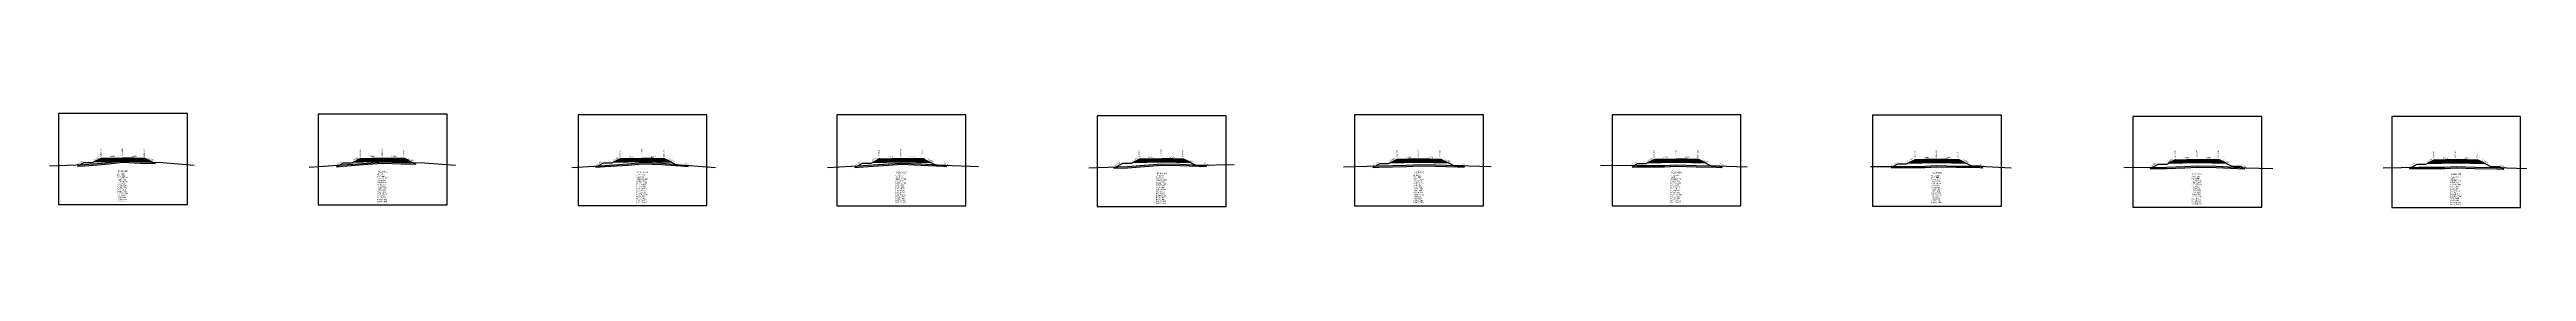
# Model space of a CAD drawing. Extents: x -7 to 78429, y 1189 to 1262.
# Drawn here: x 58821 to 59392, y 1207 to 1228 of the extents above; entities that cross this region are included whole.
import ezdxf
from ezdxf.enums import TextEntityAlignment as Align

# ---------------------------------------------------------------- set-up
doc = ezdxf.new("R2010")
doc.units = 0

msp = doc.modelspace()

# ---------------------------------------------------------------- linework, layer by layer
at = {"layer": 'A4_BORDER', "color": 7}
for points in [[(58823.523, 1207.398), (58853.223, 1207.398), (58853.223, 1228.398), (58823.523, 1228.398), (58823.523, 1207.398)], [(58883.371, 1207.271), (58913.071, 1207.271), (58913.071, 1228.271), (58883.371, 1228.271), (58883.371, 1207.271)], [(58943.244, 1207.13), (58972.944, 1207.13), (58972.944, 1228.13), (58943.244, 1228.13), (58943.244, 1207.13)], [(59002.911, 1207.107), (59032.611, 1207.107), (59032.611, 1228.107), (59002.911, 1228.107), (59002.911, 1207.107)], [(59062.899, 1206.901), (59092.599, 1206.901), (59092.599, 1227.901), (59062.899, 1227.901), (59062.899, 1206.901)], [(59122.175, 1207.101), (59151.875, 1207.101), (59151.875, 1228.101), (59122.175, 1228.101), (59122.175, 1207.101)], [(59181.509, 1207.103), (59211.209, 1207.103), (59211.209, 1228.103), (59181.509, 1228.103), (59181.509, 1207.103)], [(59241.524, 1207.023), (59271.224, 1207.023), (59271.224, 1228.023), (59241.524, 1228.023), (59241.524, 1207.023)], [(59301.502, 1206.74), (59331.202, 1206.74), (59331.202, 1227.74), (59301.502, 1227.74), (59301.502, 1206.74)], [(59361.155, 1206.7), (59390.855, 1206.7), (59390.855, 1227.7), (59361.155, 1227.7), (59361.155, 1206.7)]]:
    msp.add_lwpolyline(points, dxfattribs=at)
at = {"layer": 'CLEAR_GROUND', "color": 8}
for points in [[(58827.925, 1216.248), (58829.602, 1216.301), (58834.359, 1216.711), (58838.375, 1217.138), (58842.434, 1216.971), (58845.801, 1216.861)], [(58887.625, 1216.121), (58889.015, 1216.216), (58894.779, 1216.665), (58898.212, 1216.925), (58902.515, 1216.764), (58905.857, 1216.715)], [(58947.325, 1215.98), (58949.527, 1216.126), (58954.701, 1216.5), (58958.101, 1216.788), (58962.552, 1216.653), (58966.884, 1216.286), (58968.605, 1216.151)], [(59007.025, 1215.957), (59008.99, 1216.059), (59014.801, 1216.479), (59017.772, 1216.665), (59022.335, 1216.5), (59027.448, 1216.203), (59028.179, 1216.17)], [(59066.725, 1215.751), (59069.838, 1215.875), (59074.767, 1216.267), (59077.724, 1216.488), (59081.896, 1216.39), (59086.192, 1216.204), (59088.025, 1216.223)], [(59126.425, 1215.951), (59127.806, 1215.979), (59134.151, 1216.176), (59137.027, 1216.353), (59140.848, 1216.254), (59145.92, 1216.109), (59147.486, 1216.058)], [(59186.125, 1216.118), (59187.249, 1216.11), (59193.567, 1216.059), (59196.359, 1216.239), (59200.877, 1216.067), (59205.504, 1216.001), (59206.914, 1215.953)], [(59245.825, 1215.896), (59248.177, 1215.896), (59253.598, 1215.929), (59256.387, 1216.113), (59260.811, 1215.97), (59266.241, 1215.909), (59266.986, 1215.873)], [(59305.525, 1215.695), (59309.254, 1215.735), (59313.475, 1215.853), (59316.368, 1216.019), (59320.737, 1215.906), (59327.326, 1215.59)], [(59365.225, 1215.68), (59367.478, 1215.73), (59373.419, 1215.725), (59375.991, 1215.87), (59380.387, 1215.71), (59385.387, 1215.607), (59386.976, 1215.55)]]:
    msp.add_lwpolyline(points, dxfattribs=at)
at = {"layer": 'DESIGN_ROAD_TRIMMED', "color": 1}
for points in [[(58827.925, 1216.248), (58829.373, 1217.075), (58831.373, 1217.075), (58833.373, 1218.075), (58833.373, 1218.075), (58833.268, 1218.022), (58833.268, 1218.022), (58832.952, 1217.864), (58832.952, 1217.864), (58832.636, 1217.707), (58832.636, 1217.707), (58832.32, 1217.549), (58832.32, 1217.549), (58832.005, 1217.391), (58832.005, 1217.391), (58831.689, 1217.233), (58838.373, 1217.4), (58838.373, 1217.55), (58838.373, 1217.55), (58838.373, 1217.7), (58838.373, 1217.7), (58838.373, 1217.85), (58838.373, 1217.85), (58838.373, 1218), (58838.373, 1218), (58838.373, 1218.15), (58838.373, 1218.15), (58838.373, 1218.2), (58838.373, 1218.2), (58838.373, 1218.2), (58838.373, 1218.2), (58838.373, 1218.2), (58838.373, 1218.15), (58838.373, 1218.15), (58838.373, 1218), (58838.373, 1218), (58838.373, 1217.85), (58838.373, 1217.85), (58838.373, 1217.7), (58838.373, 1217.7), (58838.373, 1217.55), (58838.373, 1217.55), (58838.373, 1217.4), (58845.057, 1217.233), (58844.741, 1217.391), (58844.741, 1217.391), (58844.426, 1217.549), (58844.426, 1217.549), (58844.11, 1217.707), (58844.11, 1217.707), (58843.794, 1217.864), (58843.794, 1217.864), (58843.478, 1218.022), (58843.478, 1218.022), (58843.373, 1218.075), (58843.373, 1218.075), (58845.801, 1216.861)], [(58887.625, 1216.121), (58889.221, 1217.033), (58891.221, 1217.033), (58893.221, 1218.033), (58893.221, 1218.033), (58893.116, 1217.98), (58893.116, 1217.98), (58892.8, 1217.822), (58892.8, 1217.822), (58892.484, 1217.665), (58892.484, 1217.665), (58892.169, 1217.507), (58892.169, 1217.507), (58891.853, 1217.349), (58891.853, 1217.349), (58891.537, 1217.191), (58898.221, 1217.358), (58898.221, 1217.508), (58898.221, 1217.508), (58898.221, 1217.658), (58898.221, 1217.658), (58898.221, 1217.808), (58898.221, 1217.808), (58898.221, 1217.958), (58898.221, 1217.958), (58898.221, 1218.108), (58898.221, 1218.108), (58898.221, 1218.158), (58898.221, 1218.158), (58898.221, 1218.158), (58898.221, 1218.158), (58898.221, 1218.158), (58898.221, 1218.108), (58898.221, 1218.108), (58898.221, 1217.958), (58898.221, 1217.958), (58898.221, 1217.808), (58898.221, 1217.808), (58898.221, 1217.658), (58898.221, 1217.658), (58898.221, 1217.508), (58898.221, 1217.508), (58898.221, 1217.358), (58904.905, 1217.191), (58904.59, 1217.349), (58904.59, 1217.349), (58904.274, 1217.507), (58904.274, 1217.507), (58903.958, 1217.665), (58903.958, 1217.665), (58903.642, 1217.822), (58903.642, 1217.822), (58903.326, 1217.98), (58903.326, 1217.98), (58903.221, 1218.033), (58903.221, 1218.033), (58905.857, 1216.715)], [(58947.325, 1215.98), (58949.094, 1216.991), (58951.094, 1216.991), (58953.094, 1217.991), (58953.094, 1217.991), (58952.989, 1217.938), (58952.989, 1217.938), (58952.673, 1217.78), (58952.673, 1217.78), (58952.358, 1217.623), (58952.358, 1217.623), (58952.042, 1217.465), (58952.042, 1217.465), (58951.726, 1217.307), (58951.726, 1217.307), (58951.41, 1217.149), (58958.094, 1217.316), (58958.094, 1217.466), (58958.094, 1217.466), (58958.094, 1217.616), (58958.094, 1217.616), (58958.094, 1217.766), (58958.094, 1217.766), (58958.094, 1217.916), (58958.094, 1217.916), (58958.094, 1218.066), (58958.094, 1218.066), (58958.094, 1218.116), (58958.094, 1218.116), (58958.094, 1218.116), (58958.094, 1218.116), (58958.094, 1218.116), (58958.094, 1218.066), (58958.094, 1218.066), (58958.094, 1217.916), (58958.094, 1217.916), (58958.094, 1217.766), (58958.094, 1217.766), (58958.094, 1217.616), (58958.094, 1217.616), (58958.094, 1217.466), (58958.094, 1217.466), (58958.094, 1217.316), (58964.779, 1217.149), (58964.463, 1217.307), (58964.463, 1217.307), (58964.147, 1217.465), (58964.147, 1217.465), (58963.831, 1217.623), (58963.831, 1217.623), (58963.516, 1217.78), (58963.516, 1217.78), (58963.2, 1217.938), (58963.2, 1217.938), (58963.094, 1217.991), (58963.094, 1217.991), (58966.094, 1216.491), (58968.094, 1216.491), (58968.605, 1216.151)], [(59007.025, 1215.957), (59008.761, 1216.949), (59010.761, 1216.949), (59012.761, 1217.949), (59012.761, 1217.949), (59012.656, 1217.896), (59012.656, 1217.896), (59012.34, 1217.738), (59012.34, 1217.738), (59012.024, 1217.581), (59012.024, 1217.581), (59011.709, 1217.423), (59011.709, 1217.423), (59011.393, 1217.265), (59011.393, 1217.265), (59011.077, 1217.107), (59017.761, 1217.274), (59017.761, 1217.424), (59017.761, 1217.424), (59017.761, 1217.574), (59017.761, 1217.574), (59017.761, 1217.724), (59017.761, 1217.724), (59017.761, 1217.874), (59017.761, 1217.874), (59017.761, 1218.024), (59017.761, 1218.024), (59017.761, 1218.074), (59017.761, 1218.074), (59017.761, 1218.074), (59017.761, 1218.074), (59017.761, 1218.074), (59017.761, 1218.024), (59017.761, 1218.024), (59017.761, 1217.874), (59017.761, 1217.874), (59017.761, 1217.724), (59017.761, 1217.724), (59017.761, 1217.574), (59017.761, 1217.574), (59017.761, 1217.424), (59017.761, 1217.424), (59017.761, 1217.274), (59024.445, 1217.107), (59024.13, 1217.265), (59024.13, 1217.265), (59023.814, 1217.423), (59023.814, 1217.423), (59023.498, 1217.581), (59023.498, 1217.581), (59023.182, 1217.738), (59023.182, 1217.738), (59022.867, 1217.896), (59022.867, 1217.896), (59022.761, 1217.949), (59022.761, 1217.949), (59025.761, 1216.449), (59027.761, 1216.449), (59028.179, 1216.17)], [(59066.725, 1215.751), (59068.749, 1216.907), (59070.749, 1216.907), (59072.749, 1217.907), (59072.749, 1217.907), (59072.644, 1217.854), (59072.644, 1217.854), (59072.328, 1217.696), (59072.328, 1217.696), (59072.012, 1217.539), (59072.012, 1217.539), (59071.696, 1217.381), (59071.696, 1217.381), (59071.38, 1217.223), (59071.38, 1217.223), (59071.065, 1217.065), (59077.749, 1217.232), (59077.749, 1217.382), (59077.749, 1217.382), (59077.749, 1217.532), (59077.749, 1217.532), (59077.749, 1217.682), (59077.749, 1217.682), (59077.749, 1217.832), (59077.749, 1217.832), (59077.749, 1217.982), (59077.749, 1217.982), (59077.749, 1218.032), (59077.749, 1218.032), (59077.749, 1218.032), (59077.749, 1218.032), (59077.749, 1218.032), (59077.749, 1217.982), (59077.749, 1217.982), (59077.749, 1217.832), (59077.749, 1217.832), (59077.749, 1217.682), (59077.749, 1217.682), (59077.749, 1217.532), (59077.749, 1217.532), (59077.749, 1217.382), (59077.749, 1217.382), (59077.749, 1217.232), (59084.433, 1217.065), (59084.117, 1217.223), (59084.117, 1217.223), (59083.801, 1217.381), (59083.801, 1217.381), (59083.486, 1217.539), (59083.486, 1217.539), (59083.17, 1217.696), (59083.17, 1217.696), (59082.854, 1217.854), (59082.854, 1217.854), (59082.749, 1217.907), (59082.749, 1217.907), (59085.749, 1216.407), (59087.749, 1216.407), (59088.025, 1216.223)], [(59126.425, 1215.951), (59128.025, 1216.865), (59130.025, 1216.865), (59132.025, 1217.865), (59132.025, 1217.865), (59131.92, 1217.812), (59131.92, 1217.812), (59131.604, 1217.654), (59131.604, 1217.654), (59131.289, 1217.497), (59131.289, 1217.497), (59130.973, 1217.339), (59130.973, 1217.339), (59130.657, 1217.181), (59130.657, 1217.181), (59130.341, 1217.023), (59137.025, 1217.19), (59137.025, 1217.34), (59137.025, 1217.34), (59137.025, 1217.49), (59137.025, 1217.49), (59137.025, 1217.64), (59137.025, 1217.64), (59137.025, 1217.79), (59137.025, 1217.79), (59137.025, 1217.94), (59137.025, 1217.94), (59137.025, 1217.99), (59137.025, 1217.99), (59137.025, 1217.99), (59137.025, 1217.99), (59137.025, 1217.99), (59137.025, 1217.94), (59137.025, 1217.94), (59137.025, 1217.79), (59137.025, 1217.79), (59137.025, 1217.64), (59137.025, 1217.64), (59137.025, 1217.49), (59137.025, 1217.49), (59137.025, 1217.34), (59137.025, 1217.34), (59137.025, 1217.19), (59143.71, 1217.023), (59143.394, 1217.181), (59143.394, 1217.181), (59143.078, 1217.339), (59143.078, 1217.339), (59142.762, 1217.497), (59142.762, 1217.497), (59142.446, 1217.654), (59142.446, 1217.654), (59142.131, 1217.812), (59142.131, 1217.812), (59142.025, 1217.865), (59142.025, 1217.865), (59145.025, 1216.365), (59147.025, 1216.365), (59147.486, 1216.058)], [(59186.125, 1216.118), (59187.359, 1216.823), (59189.359, 1216.823), (59191.359, 1217.823), (59191.359, 1217.823), (59191.254, 1217.77), (59191.254, 1217.77), (59190.938, 1217.612), (59190.938, 1217.612), (59190.623, 1217.455), (59190.623, 1217.455), (59190.307, 1217.297), (59190.307, 1217.297), (59189.991, 1217.139), (59189.991, 1217.139), (59189.675, 1216.981), (59196.359, 1217.148), (59196.359, 1217.298), (59196.359, 1217.298), (59196.359, 1217.448), (59196.359, 1217.448), (59196.359, 1217.598), (59196.359, 1217.598), (59196.359, 1217.748), (59196.359, 1217.748), (59196.359, 1217.898), (59196.359, 1217.898), (59196.359, 1217.948), (59196.359, 1217.948), (59196.359, 1217.948), (59196.359, 1217.948), (59196.359, 1217.948), (59196.359, 1217.898), (59196.359, 1217.898), (59196.359, 1217.748), (59196.359, 1217.748), (59196.359, 1217.598), (59196.359, 1217.598), (59196.359, 1217.448), (59196.359, 1217.448), (59196.359, 1217.298), (59196.359, 1217.298), (59196.359, 1217.148), (59203.044, 1216.981), (59202.728, 1217.139), (59202.728, 1217.139), (59202.412, 1217.297), (59202.412, 1217.297), (59202.096, 1217.455), (59202.096, 1217.455), (59201.78, 1217.612), (59201.78, 1217.612), (59201.465, 1217.77), (59201.465, 1217.77), (59201.359, 1217.823), (59201.359, 1217.823), (59204.359, 1216.323), (59206.359, 1216.323), (59206.914, 1215.953)], [(59245.825, 1215.896), (59247.374, 1216.781), (59249.374, 1216.781), (59251.374, 1217.781), (59251.374, 1217.781), (59251.269, 1217.728), (59251.269, 1217.728), (59250.953, 1217.57), (59250.953, 1217.57), (59250.637, 1217.413), (59250.637, 1217.413), (59250.322, 1217.255), (59250.322, 1217.255), (59250.006, 1217.097), (59250.006, 1217.097), (59249.69, 1216.939), (59256.374, 1217.106), (59256.374, 1217.256), (59256.374, 1217.256), (59256.374, 1217.406), (59256.374, 1217.406), (59256.374, 1217.556), (59256.374, 1217.556), (59256.374, 1217.706), (59256.374, 1217.706), (59256.374, 1217.856), (59256.374, 1217.856), (59256.374, 1217.906), (59256.374, 1217.906), (59256.374, 1217.906), (59256.374, 1217.906), (59256.374, 1217.906), (59256.374, 1217.856), (59256.374, 1217.856), (59256.374, 1217.706), (59256.374, 1217.706), (59256.374, 1217.556), (59256.374, 1217.556), (59256.374, 1217.406), (59256.374, 1217.406), (59256.374, 1217.256), (59256.374, 1217.256), (59256.374, 1217.106), (59263.058, 1216.939), (59262.743, 1217.097), (59262.743, 1217.097), (59262.427, 1217.255), (59262.427, 1217.255), (59262.111, 1217.413), (59262.111, 1217.413), (59261.795, 1217.57), (59261.795, 1217.57), (59261.479, 1217.728), (59261.479, 1217.728), (59261.374, 1217.781), (59261.374, 1217.781), (59264.374, 1216.281), (59266.374, 1216.281), (59266.986, 1215.873)], [(59305.525, 1215.695), (59307.352, 1216.739), (59309.352, 1216.739), (59311.352, 1217.739), (59311.352, 1217.739), (59311.247, 1217.686), (59311.247, 1217.686), (59310.931, 1217.528), (59310.931, 1217.528), (59310.615, 1217.371), (59310.615, 1217.371), (59310.299, 1217.213), (59310.299, 1217.213), (59309.984, 1217.055), (59309.984, 1217.055), (59309.668, 1216.897), (59316.352, 1217.064), (59316.352, 1217.214), (59316.352, 1217.214), (59316.352, 1217.364), (59316.352, 1217.364), (59316.352, 1217.514), (59316.352, 1217.514), (59316.352, 1217.664), (59316.352, 1217.664), (59316.352, 1217.814), (59316.352, 1217.814), (59316.352, 1217.864), (59316.352, 1217.864), (59316.352, 1217.864), (59316.352, 1217.864), (59316.352, 1217.864), (59316.352, 1217.814), (59316.352, 1217.814), (59316.352, 1217.664), (59316.352, 1217.664), (59316.352, 1217.514), (59316.352, 1217.514), (59316.352, 1217.364), (59316.352, 1217.364), (59316.352, 1217.214), (59316.352, 1217.214), (59316.352, 1217.064), (59323.036, 1216.897), (59322.72, 1217.055), (59322.72, 1217.055), (59322.405, 1217.213), (59322.405, 1217.213), (59322.089, 1217.371), (59322.089, 1217.371), (59321.773, 1217.528), (59321.773, 1217.528), (59321.457, 1217.686), (59321.457, 1217.686), (59321.352, 1217.739), (59321.352, 1217.739), (59324.352, 1216.239), (59326.352, 1216.239), (59327.326, 1215.59)], [(59365.225, 1215.68), (59367.005, 1216.697), (59369.005, 1216.697), (59371.005, 1217.697), (59371.005, 1217.697), (59370.899, 1217.644), (59370.899, 1217.644), (59370.583, 1217.486), (59370.583, 1217.486), (59370.268, 1217.329), (59370.268, 1217.329), (59369.952, 1217.171), (59369.952, 1217.171), (59369.636, 1217.013), (59369.636, 1217.013), (59369.32, 1216.855), (59376.005, 1217.022), (59376.005, 1217.172), (59376.005, 1217.172), (59376.005, 1217.322), (59376.005, 1217.322), (59376.005, 1217.472), (59376.005, 1217.472), (59376.005, 1217.622), (59376.005, 1217.622), (59376.005, 1217.772), (59376.005, 1217.772), (59376.005, 1217.822), (59376.005, 1217.822), (59376.005, 1217.822), (59376.005, 1217.822), (59376.005, 1217.822), (59376.005, 1217.772), (59376.005, 1217.772), (59376.005, 1217.622), (59376.005, 1217.622), (59376.005, 1217.472), (59376.005, 1217.472), (59376.005, 1217.322), (59376.005, 1217.322), (59376.005, 1217.172), (59376.005, 1217.172), (59376.005, 1217.022), (59382.689, 1216.855), (59382.373, 1217.013), (59382.373, 1217.013), (59382.057, 1217.171), (59382.057, 1217.171), (59381.741, 1217.329), (59381.741, 1217.329), (59381.426, 1217.486), (59381.426, 1217.486), (59381.11, 1217.644), (59381.11, 1217.644), (59381.005, 1217.697), (59381.005, 1217.697), (59384.005, 1216.197), (59386.005, 1216.197), (59386.976, 1215.55)]]:
    msp.add_lwpolyline(points, dxfattribs=at)
at = {"layer": 'FINISHED_ROAD', "color": 2}
for points in [[(58829.373, 1217.075), (58831.373, 1217.075), (58833.373, 1218.075), (58833.373, 1218.075), (58838.373, 1218.2), (58843.373, 1218.075), (58843.373, 1218.075)], [(58889.221, 1217.033), (58891.221, 1217.033), (58893.221, 1218.033), (58893.221, 1218.033), (58898.221, 1218.158), (58903.221, 1218.033), (58903.221, 1218.033)], [(58949.094, 1216.991), (58951.094, 1216.991), (58953.094, 1217.991), (58953.094, 1217.991), (58958.094, 1218.116), (58963.094, 1217.991), (58963.094, 1217.991), (58966.094, 1216.491), (58968.094, 1216.491)], [(59008.761, 1216.949), (59010.761, 1216.949), (59012.761, 1217.949), (59012.761, 1217.949), (59017.761, 1218.074), (59022.761, 1217.949), (59022.761, 1217.949), (59025.761, 1216.449), (59027.761, 1216.449)], [(59068.749, 1216.907), (59070.749, 1216.907), (59072.749, 1217.907), (59072.749, 1217.907), (59077.749, 1218.032), (59082.749, 1217.907), (59082.749, 1217.907), (59085.749, 1216.407), (59087.749, 1216.407)], [(59128.025, 1216.865), (59130.025, 1216.865), (59132.025, 1217.865), (59132.025, 1217.865), (59137.025, 1217.99), (59142.025, 1217.865), (59142.025, 1217.865), (59145.025, 1216.365), (59147.025, 1216.365)], [(59187.359, 1216.823), (59189.359, 1216.823), (59191.359, 1217.823), (59191.359, 1217.823), (59196.359, 1217.948), (59201.359, 1217.823), (59201.359, 1217.823), (59204.359, 1216.323), (59206.359, 1216.323)], [(59247.374, 1216.781), (59249.374, 1216.781), (59251.374, 1217.781), (59251.374, 1217.781), (59256.374, 1217.906), (59261.374, 1217.781), (59261.374, 1217.781), (59264.374, 1216.281), (59266.374, 1216.281)], [(59307.352, 1216.739), (59309.352, 1216.739), (59311.352, 1217.739), (59311.352, 1217.739), (59316.352, 1217.864), (59321.352, 1217.739), (59321.352, 1217.739), (59324.352, 1216.239), (59326.352, 1216.239)], [(59367.005, 1216.697), (59369.005, 1216.697), (59371.005, 1217.697), (59371.005, 1217.697), (59376.005, 1217.822), (59381.005, 1217.697), (59381.005, 1217.697), (59384.005, 1216.197), (59386.005, 1216.197)]]:
    msp.add_lwpolyline(points, dxfattribs=at)
at = {"layer": 'LAYER_0', "color": 4}
for points in [[(58833.373, 1218.075), (58833.268, 1218.022), (58838.373, 1218.15), (58838.373, 1218.2)], [(58893.221, 1218.033), (58893.116, 1217.98), (58898.221, 1218.108), (58898.221, 1218.158)], [(58953.094, 1217.991), (58952.989, 1217.938), (58958.094, 1218.066), (58958.094, 1218.116)], [(59012.761, 1217.949), (59012.656, 1217.896), (59017.761, 1218.024), (59017.761, 1218.074)], [(59072.749, 1217.907), (59072.644, 1217.854), (59077.749, 1217.982), (59077.749, 1218.032)], [(59132.025, 1217.865), (59131.92, 1217.812), (59137.025, 1217.94), (59137.025, 1217.99)], [(59191.359, 1217.823), (59191.254, 1217.77), (59196.359, 1217.898), (59196.359, 1217.948)], [(59251.374, 1217.781), (59251.269, 1217.728), (59256.374, 1217.856), (59256.374, 1217.906)], [(59311.352, 1217.739), (59311.247, 1217.686), (59316.352, 1217.814), (59316.352, 1217.864)], [(59371.005, 1217.697), (59370.899, 1217.644), (59376.005, 1217.772), (59376.005, 1217.822)]]:
    msp.add_lwpolyline(points, dxfattribs=at)
at = {"layer": 'LAYER_1', "color": 4}
for points in [[(58833.268, 1218.022), (58832.952, 1217.864), (58838.373, 1218), (58838.373, 1218.15)], [(58893.116, 1217.98), (58892.8, 1217.822), (58898.221, 1217.958), (58898.221, 1218.108)], [(58952.989, 1217.938), (58952.673, 1217.78), (58958.094, 1217.916), (58958.094, 1218.066)], [(59012.656, 1217.896), (59012.34, 1217.738), (59017.761, 1217.874), (59017.761, 1218.024)], [(59072.644, 1217.854), (59072.328, 1217.696), (59077.749, 1217.832), (59077.749, 1217.982)], [(59131.92, 1217.812), (59131.604, 1217.654), (59137.025, 1217.79), (59137.025, 1217.94)], [(59191.254, 1217.77), (59190.938, 1217.612), (59196.359, 1217.748), (59196.359, 1217.898)], [(59251.269, 1217.728), (59250.953, 1217.57), (59256.374, 1217.706), (59256.374, 1217.856)], [(59311.247, 1217.686), (59310.931, 1217.528), (59316.352, 1217.664), (59316.352, 1217.814)], [(59370.899, 1217.644), (59370.583, 1217.486), (59376.005, 1217.622), (59376.005, 1217.772)]]:
    msp.add_lwpolyline(points, dxfattribs=at)
at = {"layer": 'LAYER_10', "color": 6}
for points in [[(58844.426, 1217.549), (58844.741, 1217.391), (58838.373, 1217.55), (58838.373, 1217.7)], [(58904.274, 1217.507), (58904.59, 1217.349), (58898.221, 1217.508), (58898.221, 1217.658)], [(58964.147, 1217.465), (58964.463, 1217.307), (58958.094, 1217.466), (58958.094, 1217.616)], [(59023.814, 1217.423), (59024.13, 1217.265), (59017.761, 1217.424), (59017.761, 1217.574)], [(59083.801, 1217.381), (59084.117, 1217.223), (59077.749, 1217.382), (59077.749, 1217.532)], [(59143.078, 1217.339), (59143.394, 1217.181), (59137.025, 1217.34), (59137.025, 1217.49)], [(59202.412, 1217.297), (59202.728, 1217.139), (59196.359, 1217.298), (59196.359, 1217.448)], [(59262.427, 1217.255), (59262.743, 1217.097), (59256.374, 1217.256), (59256.374, 1217.406)], [(59322.405, 1217.213), (59322.72, 1217.055), (59316.352, 1217.214), (59316.352, 1217.364)], [(59382.057, 1217.171), (59382.373, 1217.013), (59376.005, 1217.172), (59376.005, 1217.322)]]:
    msp.add_lwpolyline(points, dxfattribs=at)
at = {"layer": 'LAYER_11', "color": 6}
for points in [[(58844.741, 1217.391), (58845.057, 1217.233), (58838.373, 1217.4), (58838.373, 1217.55)], [(58904.59, 1217.349), (58904.905, 1217.191), (58898.221, 1217.358), (58898.221, 1217.508)], [(58964.463, 1217.307), (58964.779, 1217.149), (58958.094, 1217.316), (58958.094, 1217.466)], [(59024.13, 1217.265), (59024.445, 1217.107), (59017.761, 1217.274), (59017.761, 1217.424)], [(59084.117, 1217.223), (59084.433, 1217.065), (59077.749, 1217.232), (59077.749, 1217.382)], [(59143.394, 1217.181), (59143.71, 1217.023), (59137.025, 1217.19), (59137.025, 1217.34)], [(59202.728, 1217.139), (59203.044, 1216.981), (59196.359, 1217.148), (59196.359, 1217.298)], [(59262.743, 1217.097), (59263.058, 1216.939), (59256.374, 1217.106), (59256.374, 1217.256)], [(59322.72, 1217.055), (59323.036, 1216.897), (59316.352, 1217.064), (59316.352, 1217.214)], [(59382.373, 1217.013), (59382.689, 1216.855), (59376.005, 1217.022), (59376.005, 1217.172)]]:
    msp.add_lwpolyline(points, dxfattribs=at)
at = {"layer": 'LAYER_2', "color": 4}
for points in [[(58832.952, 1217.864), (58832.636, 1217.707), (58838.373, 1217.85), (58838.373, 1218)], [(58892.8, 1217.822), (58892.484, 1217.665), (58898.221, 1217.808), (58898.221, 1217.958)], [(58952.673, 1217.78), (58952.358, 1217.623), (58958.094, 1217.766), (58958.094, 1217.916)], [(59012.34, 1217.738), (59012.024, 1217.581), (59017.761, 1217.724), (59017.761, 1217.874)], [(59072.328, 1217.696), (59072.012, 1217.539), (59077.749, 1217.682), (59077.749, 1217.832)], [(59131.604, 1217.654), (59131.289, 1217.497), (59137.025, 1217.64), (59137.025, 1217.79)], [(59190.938, 1217.612), (59190.623, 1217.455), (59196.359, 1217.598), (59196.359, 1217.748)], [(59250.953, 1217.57), (59250.637, 1217.413), (59256.374, 1217.556), (59256.374, 1217.706)], [(59310.931, 1217.528), (59310.615, 1217.371), (59316.352, 1217.514), (59316.352, 1217.664)], [(59370.583, 1217.486), (59370.268, 1217.329), (59376.005, 1217.472), (59376.005, 1217.622)]]:
    msp.add_lwpolyline(points, dxfattribs=at)
at = {"layer": 'LAYER_3', "color": 4}
for points in [[(58832.636, 1217.707), (58832.32, 1217.549), (58838.373, 1217.7), (58838.373, 1217.85)], [(58892.484, 1217.665), (58892.169, 1217.507), (58898.221, 1217.658), (58898.221, 1217.808)], [(58952.358, 1217.623), (58952.042, 1217.465), (58958.094, 1217.616), (58958.094, 1217.766)], [(59012.024, 1217.581), (59011.709, 1217.423), (59017.761, 1217.574), (59017.761, 1217.724)], [(59072.012, 1217.539), (59071.696, 1217.381), (59077.749, 1217.532), (59077.749, 1217.682)], [(59131.289, 1217.497), (59130.973, 1217.339), (59137.025, 1217.49), (59137.025, 1217.64)], [(59190.623, 1217.455), (59190.307, 1217.297), (59196.359, 1217.448), (59196.359, 1217.598)], [(59250.637, 1217.413), (59250.322, 1217.255), (59256.374, 1217.406), (59256.374, 1217.556)], [(59310.615, 1217.371), (59310.299, 1217.213), (59316.352, 1217.364), (59316.352, 1217.514)], [(59370.268, 1217.329), (59369.952, 1217.171), (59376.005, 1217.322), (59376.005, 1217.472)]]:
    msp.add_lwpolyline(points, dxfattribs=at)
at = {"layer": 'LAYER_4', "color": 4}
for points in [[(58832.32, 1217.549), (58832.005, 1217.391), (58838.373, 1217.55), (58838.373, 1217.7)], [(58892.169, 1217.507), (58891.853, 1217.349), (58898.221, 1217.508), (58898.221, 1217.658)], [(58952.042, 1217.465), (58951.726, 1217.307), (58958.094, 1217.466), (58958.094, 1217.616)], [(59011.709, 1217.423), (59011.393, 1217.265), (59017.761, 1217.424), (59017.761, 1217.574)], [(59071.696, 1217.381), (59071.38, 1217.223), (59077.749, 1217.382), (59077.749, 1217.532)], [(59130.973, 1217.339), (59130.657, 1217.181), (59137.025, 1217.34), (59137.025, 1217.49)], [(59190.307, 1217.297), (59189.991, 1217.139), (59196.359, 1217.298), (59196.359, 1217.448)], [(59250.322, 1217.255), (59250.006, 1217.097), (59256.374, 1217.256), (59256.374, 1217.406)], [(59310.299, 1217.213), (59309.984, 1217.055), (59316.352, 1217.214), (59316.352, 1217.364)], [(59369.952, 1217.171), (59369.636, 1217.013), (59376.005, 1217.172), (59376.005, 1217.322)]]:
    msp.add_lwpolyline(points, dxfattribs=at)
at = {"layer": 'LAYER_5', "color": 4}
for points in [[(58832.005, 1217.391), (58831.689, 1217.233), (58838.373, 1217.4), (58838.373, 1217.55)], [(58891.853, 1217.349), (58891.537, 1217.191), (58898.221, 1217.358), (58898.221, 1217.508)], [(58951.726, 1217.307), (58951.41, 1217.149), (58958.094, 1217.316), (58958.094, 1217.466)], [(59011.393, 1217.265), (59011.077, 1217.107), (59017.761, 1217.274), (59017.761, 1217.424)], [(59071.38, 1217.223), (59071.065, 1217.065), (59077.749, 1217.232), (59077.749, 1217.382)], [(59130.657, 1217.181), (59130.341, 1217.023), (59137.025, 1217.19), (59137.025, 1217.34)], [(59189.991, 1217.139), (59189.675, 1216.981), (59196.359, 1217.148), (59196.359, 1217.298)], [(59250.006, 1217.097), (59249.69, 1216.939), (59256.374, 1217.106), (59256.374, 1217.256)], [(59309.984, 1217.055), (59309.668, 1216.897), (59316.352, 1217.064), (59316.352, 1217.214)], [(59369.636, 1217.013), (59369.32, 1216.855), (59376.005, 1217.022), (59376.005, 1217.172)]]:
    msp.add_lwpolyline(points, dxfattribs=at)
at = {"layer": 'LAYER_6', "color": 6}
for points in [[(58843.373, 1218.075), (58843.478, 1218.022), (58838.373, 1218.15), (58838.373, 1218.2)], [(58903.221, 1218.033), (58903.326, 1217.98), (58898.221, 1218.108), (58898.221, 1218.158)], [(58963.094, 1217.991), (58963.2, 1217.938), (58958.094, 1218.066), (58958.094, 1218.116)], [(59022.761, 1217.949), (59022.867, 1217.896), (59017.761, 1218.024), (59017.761, 1218.074)], [(59082.749, 1217.907), (59082.854, 1217.854), (59077.749, 1217.982), (59077.749, 1218.032)], [(59142.025, 1217.865), (59142.131, 1217.812), (59137.025, 1217.94), (59137.025, 1217.99)], [(59201.359, 1217.823), (59201.465, 1217.77), (59196.359, 1217.898), (59196.359, 1217.948)], [(59261.374, 1217.781), (59261.479, 1217.728), (59256.374, 1217.856), (59256.374, 1217.906)], [(59321.352, 1217.739), (59321.457, 1217.686), (59316.352, 1217.814), (59316.352, 1217.864)], [(59381.005, 1217.697), (59381.11, 1217.644), (59376.005, 1217.772), (59376.005, 1217.822)]]:
    msp.add_lwpolyline(points, dxfattribs=at)
at = {"layer": 'LAYER_7', "color": 6}
for points in [[(58843.478, 1218.022), (58843.794, 1217.864), (58838.373, 1218), (58838.373, 1218.15)], [(58903.326, 1217.98), (58903.642, 1217.822), (58898.221, 1217.958), (58898.221, 1218.108)], [(58963.2, 1217.938), (58963.516, 1217.78), (58958.094, 1217.916), (58958.094, 1218.066)], [(59022.867, 1217.896), (59023.182, 1217.738), (59017.761, 1217.874), (59017.761, 1218.024)], [(59082.854, 1217.854), (59083.17, 1217.696), (59077.749, 1217.832), (59077.749, 1217.982)], [(59142.131, 1217.812), (59142.446, 1217.654), (59137.025, 1217.79), (59137.025, 1217.94)], [(59201.465, 1217.77), (59201.78, 1217.612), (59196.359, 1217.748), (59196.359, 1217.898)], [(59261.479, 1217.728), (59261.795, 1217.57), (59256.374, 1217.706), (59256.374, 1217.856)], [(59321.457, 1217.686), (59321.773, 1217.528), (59316.352, 1217.664), (59316.352, 1217.814)], [(59381.11, 1217.644), (59381.426, 1217.486), (59376.005, 1217.622), (59376.005, 1217.772)]]:
    msp.add_lwpolyline(points, dxfattribs=at)
at = {"layer": 'LAYER_8', "color": 6}
for points in [[(58843.794, 1217.864), (58844.11, 1217.707), (58838.373, 1217.85), (58838.373, 1218)], [(58903.642, 1217.822), (58903.958, 1217.665), (58898.221, 1217.808), (58898.221, 1217.958)], [(58963.516, 1217.78), (58963.831, 1217.623), (58958.094, 1217.766), (58958.094, 1217.916)], [(59023.182, 1217.738), (59023.498, 1217.581), (59017.761, 1217.724), (59017.761, 1217.874)], [(59083.17, 1217.696), (59083.486, 1217.539), (59077.749, 1217.682), (59077.749, 1217.832)], [(59142.446, 1217.654), (59142.762, 1217.497), (59137.025, 1217.64), (59137.025, 1217.79)], [(59201.78, 1217.612), (59202.096, 1217.455), (59196.359, 1217.598), (59196.359, 1217.748)], [(59261.795, 1217.57), (59262.111, 1217.413), (59256.374, 1217.556), (59256.374, 1217.706)], [(59321.773, 1217.528), (59322.089, 1217.371), (59316.352, 1217.514), (59316.352, 1217.664)], [(59381.426, 1217.486), (59381.741, 1217.329), (59376.005, 1217.472), (59376.005, 1217.622)]]:
    msp.add_lwpolyline(points, dxfattribs=at)
at = {"layer": 'LAYER_9', "color": 6}
for points in [[(58844.11, 1217.707), (58844.426, 1217.549), (58838.373, 1217.7), (58838.373, 1217.85)], [(58903.958, 1217.665), (58904.274, 1217.507), (58898.221, 1217.658), (58898.221, 1217.808)], [(58963.831, 1217.623), (58964.147, 1217.465), (58958.094, 1217.616), (58958.094, 1217.766)], [(59023.498, 1217.581), (59023.814, 1217.423), (59017.761, 1217.574), (59017.761, 1217.724)], [(59083.486, 1217.539), (59083.801, 1217.381), (59077.749, 1217.532), (59077.749, 1217.682)], [(59142.762, 1217.497), (59143.078, 1217.339), (59137.025, 1217.49), (59137.025, 1217.64)], [(59202.096, 1217.455), (59202.412, 1217.297), (59196.359, 1217.448), (59196.359, 1217.598)], [(59262.111, 1217.413), (59262.427, 1217.255), (59256.374, 1217.406), (59256.374, 1217.556)], [(59322.089, 1217.371), (59322.405, 1217.213), (59316.352, 1217.364), (59316.352, 1217.514)], [(59381.741, 1217.329), (59382.057, 1217.171), (59376.005, 1217.322), (59376.005, 1217.472)]]:
    msp.add_lwpolyline(points, dxfattribs=at)
at = {"layer": 'NATURAL_GROUND', "color": 3}
for points in [[(58821.468, 1216.343), (58829.584, 1216.601), (58834.33, 1217.01), (58838.365, 1217.439), (58842.445, 1217.271), (58847.587, 1217.103), (58854.807, 1216.489)], [(58881.313, 1215.989), (58888.993, 1216.516), (58894.756, 1216.965), (58898.206, 1217.226), (58902.523, 1217.064), (58907.874, 1216.986), (58915.035, 1216.451)], [(58941.799, 1215.914), (58949.506, 1216.426), (58954.677, 1216.799), (58958.092, 1217.089), (58962.569, 1216.953), (58966.908, 1216.585), (58974.94, 1215.955)], [(59000.722, 1215.93), (59008.971, 1216.359), (59014.781, 1216.779), (59017.768, 1216.966), (59022.349, 1216.8), (59027.463, 1216.503), (59035.547, 1216.142)], [(59060.986, 1215.822), (59069.82, 1216.175), (59074.744, 1216.567), (59077.717, 1216.789), (59081.906, 1216.69), (59086.197, 1216.504), (59094.423, 1216.59)], [(59119.629, 1216.113), (59127.798, 1216.279), (59134.137, 1216.476), (59137.021, 1216.654), (59140.856, 1216.554), (59145.929, 1216.409), (59153.69, 1216.156)], [(59178.887, 1216.471), (59187.251, 1216.41), (59193.558, 1216.359), (59196.355, 1216.54), (59200.885, 1216.367), (59205.511, 1216.301), (59212.628, 1216.061)], [(59241.042, 1216.197), (59248.176, 1216.196), (59253.587, 1216.229), (59256.382, 1216.414), (59260.817, 1216.27), (59266.25, 1216.209), (59273.464, 1215.867)], [(59299.42, 1215.931), (59309.248, 1216.035), (59313.462, 1216.153), (59316.363, 1216.32), (59320.748, 1216.206), (59327.525, 1215.881), (59333.783, 1215.726)], [(59359.209, 1215.849), (59367.475, 1216.03), (59373.411, 1216.025), (59375.988, 1216.171), (59380.396, 1216.01), (59385.396, 1215.907), (59392.214, 1215.662)]]:
    msp.add_lwpolyline(points, dxfattribs=at)
at = {"layer": 'STRUCTURE_LEFT', "color": 4}
for points in [[(58833.373, 1218.075), (58833.268, 1218.022), (58833.268, 1218.022), (58832.952, 1217.864), (58832.952, 1217.864), (58832.636, 1217.707), (58832.636, 1217.707), (58832.32, 1217.549), (58832.32, 1217.549), (58832.005, 1217.391), (58832.005, 1217.391), (58831.689, 1217.233), (58838.373, 1217.4), (58838.373, 1217.55), (58838.373, 1217.55), (58838.373, 1217.7), (58838.373, 1217.7), (58838.373, 1217.85), (58838.373, 1217.85), (58838.373, 1218), (58838.373, 1218), (58838.373, 1218.15), (58838.373, 1218.15), (58838.373, 1218.2), (58838.373, 1218.2)], [(58893.221, 1218.033), (58893.116, 1217.98), (58893.116, 1217.98), (58892.8, 1217.822), (58892.8, 1217.822), (58892.484, 1217.665), (58892.484, 1217.665), (58892.169, 1217.507), (58892.169, 1217.507), (58891.853, 1217.349), (58891.853, 1217.349), (58891.537, 1217.191), (58898.221, 1217.358), (58898.221, 1217.508), (58898.221, 1217.508), (58898.221, 1217.658), (58898.221, 1217.658), (58898.221, 1217.808), (58898.221, 1217.808), (58898.221, 1217.958), (58898.221, 1217.958), (58898.221, 1218.108), (58898.221, 1218.108), (58898.221, 1218.158), (58898.221, 1218.158)], [(58953.094, 1217.991), (58952.989, 1217.938), (58952.989, 1217.938), (58952.673, 1217.78), (58952.673, 1217.78), (58952.358, 1217.623), (58952.358, 1217.623), (58952.042, 1217.465), (58952.042, 1217.465), (58951.726, 1217.307), (58951.726, 1217.307), (58951.41, 1217.149), (58958.094, 1217.316), (58958.094, 1217.466), (58958.094, 1217.466), (58958.094, 1217.616), (58958.094, 1217.616), (58958.094, 1217.766), (58958.094, 1217.766), (58958.094, 1217.916), (58958.094, 1217.916), (58958.094, 1218.066), (58958.094, 1218.066), (58958.094, 1218.116), (58958.094, 1218.116)], [(59012.761, 1217.949), (59012.656, 1217.896), (59012.656, 1217.896), (59012.34, 1217.738), (59012.34, 1217.738), (59012.024, 1217.581), (59012.024, 1217.581), (59011.709, 1217.423), (59011.709, 1217.423), (59011.393, 1217.265), (59011.393, 1217.265), (59011.077, 1217.107), (59017.761, 1217.274), (59017.761, 1217.424), (59017.761, 1217.424), (59017.761, 1217.574), (59017.761, 1217.574), (59017.761, 1217.724), (59017.761, 1217.724), (59017.761, 1217.874), (59017.761, 1217.874), (59017.761, 1218.024), (59017.761, 1218.024), (59017.761, 1218.074), (59017.761, 1218.074)], [(59072.749, 1217.907), (59072.644, 1217.854), (59072.644, 1217.854), (59072.328, 1217.696), (59072.328, 1217.696), (59072.012, 1217.539), (59072.012, 1217.539), (59071.696, 1217.381), (59071.696, 1217.381), (59071.38, 1217.223), (59071.38, 1217.223), (59071.065, 1217.065), (59077.749, 1217.232), (59077.749, 1217.382), (59077.749, 1217.382), (59077.749, 1217.532), (59077.749, 1217.532), (59077.749, 1217.682), (59077.749, 1217.682), (59077.749, 1217.832), (59077.749, 1217.832), (59077.749, 1217.982), (59077.749, 1217.982), (59077.749, 1218.032), (59077.749, 1218.032)], [(59132.025, 1217.865), (59131.92, 1217.812), (59131.92, 1217.812), (59131.604, 1217.654), (59131.604, 1217.654), (59131.289, 1217.497), (59131.289, 1217.497), (59130.973, 1217.339), (59130.973, 1217.339), (59130.657, 1217.181), (59130.657, 1217.181), (59130.341, 1217.023), (59137.025, 1217.19), (59137.025, 1217.34), (59137.025, 1217.34), (59137.025, 1217.49), (59137.025, 1217.49), (59137.025, 1217.64), (59137.025, 1217.64), (59137.025, 1217.79), (59137.025, 1217.79), (59137.025, 1217.94), (59137.025, 1217.94), (59137.025, 1217.99), (59137.025, 1217.99)], [(59191.359, 1217.823), (59191.254, 1217.77), (59191.254, 1217.77), (59190.938, 1217.612), (59190.938, 1217.612), (59190.623, 1217.455), (59190.623, 1217.455), (59190.307, 1217.297), (59190.307, 1217.297), (59189.991, 1217.139), (59189.991, 1217.139), (59189.675, 1216.981), (59196.359, 1217.148), (59196.359, 1217.298), (59196.359, 1217.298), (59196.359, 1217.448), (59196.359, 1217.448), (59196.359, 1217.598), (59196.359, 1217.598), (59196.359, 1217.748), (59196.359, 1217.748), (59196.359, 1217.898), (59196.359, 1217.898), (59196.359, 1217.948), (59196.359, 1217.948)], [(59251.374, 1217.781), (59251.269, 1217.728), (59251.269, 1217.728), (59250.953, 1217.57), (59250.953, 1217.57), (59250.637, 1217.413), (59250.637, 1217.413), (59250.322, 1217.255), (59250.322, 1217.255), (59250.006, 1217.097), (59250.006, 1217.097), (59249.69, 1216.939), (59256.374, 1217.106), (59256.374, 1217.256), (59256.374, 1217.256), (59256.374, 1217.406), (59256.374, 1217.406), (59256.374, 1217.556), (59256.374, 1217.556), (59256.374, 1217.706), (59256.374, 1217.706), (59256.374, 1217.856), (59256.374, 1217.856), (59256.374, 1217.906), (59256.374, 1217.906)], [(59311.352, 1217.739), (59311.247, 1217.686), (59311.247, 1217.686), (59310.931, 1217.528), (59310.931, 1217.528), (59310.615, 1217.371), (59310.615, 1217.371), (59310.299, 1217.213), (59310.299, 1217.213), (59309.984, 1217.055), (59309.984, 1217.055), (59309.668, 1216.897), (59316.352, 1217.064), (59316.352, 1217.214), (59316.352, 1217.214), (59316.352, 1217.364), (59316.352, 1217.364), (59316.352, 1217.514), (59316.352, 1217.514), (59316.352, 1217.664), (59316.352, 1217.664), (59316.352, 1217.814), (59316.352, 1217.814), (59316.352, 1217.864), (59316.352, 1217.864)], [(59371.005, 1217.697), (59370.899, 1217.644), (59370.899, 1217.644), (59370.583, 1217.486), (59370.583, 1217.486), (59370.268, 1217.329), (59370.268, 1217.329), (59369.952, 1217.171), (59369.952, 1217.171), (59369.636, 1217.013), (59369.636, 1217.013), (59369.32, 1216.855), (59376.005, 1217.022), (59376.005, 1217.172), (59376.005, 1217.172), (59376.005, 1217.322), (59376.005, 1217.322), (59376.005, 1217.472), (59376.005, 1217.472), (59376.005, 1217.622), (59376.005, 1217.622), (59376.005, 1217.772), (59376.005, 1217.772), (59376.005, 1217.822), (59376.005, 1217.822)]]:
    msp.add_lwpolyline(points, dxfattribs=at)
at = {"layer": 'STRUCTURE_RIGHT', "color": 6}
for points in [[(58838.373, 1218.2), (58838.373, 1218.2), (58838.373, 1218.15), (58838.373, 1218.15), (58838.373, 1218), (58838.373, 1218), (58838.373, 1217.85), (58838.373, 1217.85), (58838.373, 1217.7), (58838.373, 1217.7), (58838.373, 1217.55), (58838.373, 1217.55), (58838.373, 1217.4), (58845.057, 1217.233), (58844.741, 1217.391), (58844.741, 1217.391), (58844.426, 1217.549), (58844.426, 1217.549), (58844.11, 1217.707), (58844.11, 1217.707), (58843.794, 1217.864), (58843.794, 1217.864), (58843.478, 1218.022), (58843.478, 1218.022), (58843.373, 1218.075)], [(58898.221, 1218.158), (58898.221, 1218.158), (58898.221, 1218.108), (58898.221, 1218.108), (58898.221, 1217.958), (58898.221, 1217.958), (58898.221, 1217.808), (58898.221, 1217.808), (58898.221, 1217.658), (58898.221, 1217.658), (58898.221, 1217.508), (58898.221, 1217.508), (58898.221, 1217.358), (58904.905, 1217.191), (58904.59, 1217.349), (58904.59, 1217.349), (58904.274, 1217.507), (58904.274, 1217.507), (58903.958, 1217.665), (58903.958, 1217.665), (58903.642, 1217.822), (58903.642, 1217.822), (58903.326, 1217.98), (58903.326, 1217.98), (58903.221, 1218.033)], [(58958.094, 1218.116), (58958.094, 1218.116), (58958.094, 1218.066), (58958.094, 1218.066), (58958.094, 1217.916), (58958.094, 1217.916), (58958.094, 1217.766), (58958.094, 1217.766), (58958.094, 1217.616), (58958.094, 1217.616), (58958.094, 1217.466), (58958.094, 1217.466), (58958.094, 1217.316), (58964.779, 1217.149), (58964.463, 1217.307), (58964.463, 1217.307), (58964.147, 1217.465), (58964.147, 1217.465), (58963.831, 1217.623), (58963.831, 1217.623), (58963.516, 1217.78), (58963.516, 1217.78), (58963.2, 1217.938), (58963.2, 1217.938), (58963.094, 1217.991)], [(59017.761, 1218.074), (59017.761, 1218.074), (59017.761, 1218.024), (59017.761, 1218.024), (59017.761, 1217.874), (59017.761, 1217.874), (59017.761, 1217.724), (59017.761, 1217.724), (59017.761, 1217.574), (59017.761, 1217.574), (59017.761, 1217.424), (59017.761, 1217.424), (59017.761, 1217.274), (59024.445, 1217.107), (59024.13, 1217.265), (59024.13, 1217.265), (59023.814, 1217.423), (59023.814, 1217.423), (59023.498, 1217.581), (59023.498, 1217.581), (59023.182, 1217.738), (59023.182, 1217.738), (59022.867, 1217.896), (59022.867, 1217.896), (59022.761, 1217.949)], [(59077.749, 1218.032), (59077.749, 1218.032), (59077.749, 1217.982), (59077.749, 1217.982), (59077.749, 1217.832), (59077.749, 1217.832), (59077.749, 1217.682), (59077.749, 1217.682), (59077.749, 1217.532), (59077.749, 1217.532), (59077.749, 1217.382), (59077.749, 1217.382), (59077.749, 1217.232), (59084.433, 1217.065), (59084.117, 1217.223), (59084.117, 1217.223), (59083.801, 1217.381), (59083.801, 1217.381), (59083.486, 1217.539), (59083.486, 1217.539), (59083.17, 1217.696), (59083.17, 1217.696), (59082.854, 1217.854), (59082.854, 1217.854), (59082.749, 1217.907)], [(59137.025, 1217.99), (59137.025, 1217.99), (59137.025, 1217.94), (59137.025, 1217.94), (59137.025, 1217.79), (59137.025, 1217.79), (59137.025, 1217.64), (59137.025, 1217.64), (59137.025, 1217.49), (59137.025, 1217.49), (59137.025, 1217.34), (59137.025, 1217.34), (59137.025, 1217.19), (59143.71, 1217.023), (59143.394, 1217.181), (59143.394, 1217.181), (59143.078, 1217.339), (59143.078, 1217.339), (59142.762, 1217.497), (59142.762, 1217.497), (59142.446, 1217.654), (59142.446, 1217.654), (59142.131, 1217.812), (59142.131, 1217.812), (59142.025, 1217.865)], [(59196.359, 1217.948), (59196.359, 1217.948), (59196.359, 1217.898), (59196.359, 1217.898), (59196.359, 1217.748), (59196.359, 1217.748), (59196.359, 1217.598), (59196.359, 1217.598), (59196.359, 1217.448), (59196.359, 1217.448), (59196.359, 1217.298), (59196.359, 1217.298), (59196.359, 1217.148), (59203.044, 1216.981), (59202.728, 1217.139), (59202.728, 1217.139), (59202.412, 1217.297), (59202.412, 1217.297), (59202.096, 1217.455), (59202.096, 1217.455), (59201.78, 1217.612), (59201.78, 1217.612), (59201.465, 1217.77), (59201.465, 1217.77), (59201.359, 1217.823)], [(59256.374, 1217.906), (59256.374, 1217.906), (59256.374, 1217.856), (59256.374, 1217.856), (59256.374, 1217.706), (59256.374, 1217.706), (59256.374, 1217.556), (59256.374, 1217.556), (59256.374, 1217.406), (59256.374, 1217.406), (59256.374, 1217.256), (59256.374, 1217.256), (59256.374, 1217.106), (59263.058, 1216.939), (59262.743, 1217.097), (59262.743, 1217.097), (59262.427, 1217.255), (59262.427, 1217.255), (59262.111, 1217.413), (59262.111, 1217.413), (59261.795, 1217.57), (59261.795, 1217.57), (59261.479, 1217.728), (59261.479, 1217.728), (59261.374, 1217.781)], [(59316.352, 1217.864), (59316.352, 1217.864), (59316.352, 1217.814), (59316.352, 1217.814), (59316.352, 1217.664), (59316.352, 1217.664), (59316.352, 1217.514), (59316.352, 1217.514), (59316.352, 1217.364), (59316.352, 1217.364), (59316.352, 1217.214), (59316.352, 1217.214), (59316.352, 1217.064), (59323.036, 1216.897), (59322.72, 1217.055), (59322.72, 1217.055), (59322.405, 1217.213), (59322.405, 1217.213), (59322.089, 1217.371), (59322.089, 1217.371), (59321.773, 1217.528), (59321.773, 1217.528), (59321.457, 1217.686), (59321.457, 1217.686), (59321.352, 1217.739)], [(59376.005, 1217.822), (59376.005, 1217.822), (59376.005, 1217.772), (59376.005, 1217.772), (59376.005, 1217.622), (59376.005, 1217.622), (59376.005, 1217.472), (59376.005, 1217.472), (59376.005, 1217.322), (59376.005, 1217.322), (59376.005, 1217.172), (59376.005, 1217.172), (59376.005, 1217.022), (59382.689, 1216.855), (59382.373, 1217.013), (59382.373, 1217.013), (59382.057, 1217.171), (59382.057, 1217.171), (59381.741, 1217.329), (59381.741, 1217.329), (59381.426, 1217.486), (59381.426, 1217.486), (59381.11, 1217.644), (59381.11, 1217.644), (59381.005, 1217.697)]]:
    msp.add_lwpolyline(points, dxfattribs=at)

# ---------------------------------------------------------------- texts
at = {"layer": 'INFO_TEXT'}
for s, p in [('AT:7.906', (58837.023, 1214.298)), ('AW:0.000', (58837.023, 1213.848)), ('Topsoil:5.377', (58837.023, 1213.398)), ('L:top:0.253', (58837.023, 1212.948)), ('L:CRR:0.789', (58837.023, 1212.498)), ('L:C1:0.837', (58837.023, 1212.048)), ('L:C2:0.884', (58837.023, 1211.598)), ('L:G15:0.932', (58837.023, 1211.148)), ('L:G7:0.979', (58837.023, 1210.698)), ('R:top:0.253', (58837.023, 1210.248)), ('R:CRR:0.789', (58837.023, 1209.798)), ('AT:9.671', (58896.871, 1214.171)), ('AW:0.000', (58896.871, 1213.721)), ('Topsoil:5.480', (58896.871, 1213.271)), ('L:top:0.253', (58896.871, 1212.821)), ('L:CRR:0.789', (58896.871, 1212.371)), ('L:C1:0.837', (58896.871, 1211.921)), ('L:C2:0.884', (58896.871, 1211.471)), ('L:G15:0.932', (58896.871, 1211.021)), ('L:G7:0.979', (58896.871, 1210.571)), ('R:top:0.253', (58896.871, 1210.121)), ('AT:12.338', (58956.744, 1214.03)), ('AW:0.000', (58956.744, 1213.58)), ('Topsoil:6.400', (58956.744, 1213.13)), ('L:top:0.253', (58956.744, 1212.68)), ('L:CRR:0.789', (58956.744, 1212.23)), ('L:C1:0.837', (58956.744, 1211.78)), ('L:C2:0.884', (58956.744, 1211.33)), ('L:G15:0.932', (58956.744, 1210.88)), ('L:G7:0.979', (58956.744, 1210.43)), ('R:top:0.253', (58956.744, 1209.98)), ('AT:13.102', (59016.411, 1214.007)), ('AW:0.000', (59016.411, 1213.557)), ('Topsoil:6.357', (59016.411, 1213.107)), ('L:top:0.253', (59016.411, 1212.657)), ('L:CRR:0.789', (59016.411, 1212.207)), ('L:C1:0.837', (59016.411, 1211.757)), ('L:C2:0.884', (59016.411, 1211.307)), ('L:G15:0.932', (59016.411, 1210.857)), ('L:G7:0.979', (59016.411, 1210.407)), ('R:top:0.253', (59016.411, 1209.957)), ('AT:15.630', (59076.399, 1213.801)), ('AW:0.000', (59076.399, 1213.351)), ('Topsoil:6.399', (59076.399, 1212.901)), ('L:top:0.253', (59076.399, 1212.451)), ('L:CRR:0.789', (59076.399, 1212.001)), ('L:C1:0.837', (59076.399, 1211.551)), ('L:C2:0.884', (59076.399, 1211.101)), ('L:G15:0.932', (59076.399, 1210.651)), ('L:G7:0.979', (59076.399, 1210.201)), ('R:top:0.253', (59076.399, 1209.751)), ('AT:15.801', (59135.675, 1214.001)), ('AW:0.000', (59135.675, 1213.551)), ('Topsoil:6.322', (59135.675, 1213.101)), ('L:top:0.253', (59135.675, 1212.651)), ('L:CRR:0.789', (59135.675, 1212.201)), ('L:C1:0.837', (59135.675, 1211.751)), ('L:C2:0.884', (59135.675, 1211.301)), ('L:G15:0.932', (59135.675, 1210.851)), ('L:G7:0.979', (59135.675, 1210.401)), ('R:top:0.253', (59135.675, 1209.951)), ('AT:16.433', (59195.009, 1214.003)), ('AW:0.000', (59195.009, 1213.553)), ('Topsoil:6.240', (59195.009, 1213.103)), ('L:top:0.253', (59195.009, 1212.653)), ('L:CRR:0.789', (59195.009, 1212.203)), ('L:C1:0.837', (59195.009, 1211.753)), ('L:C2:0.884', (59195.009, 1211.303)), ('L:G15:0.932', (59195.009, 1210.853)), ('L:G7:0.979', (59195.009, 1210.403)), ('R:top:0.253', (59195.009, 1209.953)), ('AT:18.329', (59255.024, 1213.923)), ('AW:0.000', (59255.024, 1213.473)), ('Topsoil:6.351', (59255.024, 1213.023)), ('L:top:0.253', (59255.024, 1212.573)), ('L:CRR:0.789', (59255.024, 1212.123)), ('L:C1:0.837', (59255.024, 1211.673)), ('L:C2:0.884', (59255.024, 1211.223)), ('L:G15:0.932', (59255.024, 1210.773)), ('L:G7:0.979', (59255.024, 1210.323)), ('R:top:0.253', (59255.024, 1209.873)), ('AT:20.325', (59315.002, 1213.64)), ('AW:0.000', (59315.002, 1213.19)), ('Topsoil:6.545', (59315.002, 1212.74)), ('L:top:0.253', (59315.002, 1212.29)), ('L:CRR:0.789', (59315.002, 1211.84)), ('L:C1:0.837', (59315.002, 1211.39)), ('L:C2:0.884', (59315.002, 1210.94)), ('L:G15:0.932', (59315.002, 1210.49)), ('L:G7:0.979', (59315.002, 1210.04)), ('AT:21.593', (59374.655, 1213.6)), ('AW:0.000', (59374.655, 1213.15)), ('Topsoil:6.528', (59374.655, 1212.7)), ('L:top:0.253', (59374.655, 1212.25)), ('L:CRR:0.789', (59374.655, 1211.8)), ('L:C1:0.837', (59374.655, 1211.35)), ('L:C2:0.884', (59374.655, 1210.9)), ('L:G15:0.932', (59374.655, 1210.45)), ('L:G7:0.979', (59374.655, 1210)), ('R:C1:0.837', (58837.023, 1209.348)), ('R:C2:0.884', (58837.023, 1208.898)), ('R:G15:0.932', (58837.023, 1208.448)), ('R:G17:0.979', (58837.023, 1207.998)), ('R:CRR:0.789', (58896.871, 1209.671)), ('R:C1:0.837', (58896.871, 1209.221)), ('R:C2:0.884', (58896.871, 1208.771)), ('R:G15:0.932', (58896.871, 1208.321)), ('R:G17:0.979', (58896.871, 1207.871)), ('R:CRR:0.789', (58956.744, 1209.53)), ('R:C1:0.837', (58956.744, 1209.08)), ('R:C2:0.884', (58956.744, 1208.63)), ('R:G15:0.932', (58956.744, 1208.18)), ('R:G17:0.979', (58956.744, 1207.73)), ('R:CRR:0.789', (59016.411, 1209.507)), ('R:C1:0.837', (59016.411, 1209.057)), ('R:C2:0.884', (59016.411, 1208.607)), ('R:G15:0.932', (59016.411, 1208.157)), ('R:G17:0.979', (59016.411, 1207.707)), ('R:CRR:0.789', (59076.399, 1209.301)), ('R:C1:0.837', (59076.399, 1208.851)), ('R:C2:0.884', (59076.399, 1208.401)), ('R:G15:0.932', (59076.399, 1207.951)), ('R:G17:0.979', (59076.399, 1207.501)), ('R:CRR:0.789', (59135.675, 1209.501)), ('R:C1:0.837', (59135.675, 1209.051)), ('R:C2:0.884', (59135.675, 1208.601)), ('R:G15:0.932', (59135.675, 1208.151)), ('R:G17:0.979', (59135.675, 1207.701)), ('R:CRR:0.789', (59195.009, 1209.503)), ('R:C1:0.837', (59195.009, 1209.053)), ('R:C2:0.884', (59195.009, 1208.603)), ('R:G15:0.932', (59195.009, 1208.153)), ('R:G17:0.979', (59195.009, 1207.703)), ('R:CRR:0.789', (59255.024, 1209.423)), ('R:C1:0.837', (59255.024, 1208.973)), ('R:C2:0.884', (59255.024, 1208.523)), ('R:G15:0.932', (59255.024, 1208.073)), ('R:G17:0.979', (59255.024, 1207.623)), ('R:top:0.253', (59315.002, 1209.59)), ('R:CRR:0.789', (59315.002, 1209.14)), ('R:C1:0.837', (59315.002, 1208.69)), ('R:C2:0.884', (59315.002, 1208.24)), ('R:G15:0.932', (59315.002, 1207.79)), ('R:G17:0.979', (59315.002, 1207.34)), ('R:top:0.253', (59374.655, 1209.55)), ('R:CRR:0.789', (59374.655, 1209.1)), ('R:C1:0.837', (59374.655, 1208.65)), ('R:C2:0.884', (59374.655, 1208.2)), ('R:G15:0.932', (59374.655, 1207.75)), ('R:G17:0.979', (59374.655, 1207.3))]:
    msp.add_text(s, height=0.3, dxfattribs=at).set_placement(p)
at = {"layer": 'LEFT_TEXT_H'}
for s, p in [('1218.075', (58833.373, 1218.435)), ('1218.033', (58893.221, 1218.393)), ('1217.991', (58953.094, 1218.351)), ('1217.949', (59012.761, 1218.309)), ('1217.907', (59072.749, 1218.267)), ('1217.865', (59132.025, 1218.225)), ('1217.823', (59191.359, 1218.183)), ('1217.781', (59251.374, 1218.141)), ('1217.739', (59311.352, 1218.099)), ('1217.697', (59371.005, 1218.057))]:
    msp.add_text(s, height=0.3, rotation=90, dxfattribs=at).set_placement(p)
at = {"layer": 'POINT_TEXT_H'}
for s, p in [('1218.200', (58838.373, 1218.56)), ('1218.158', (58898.221, 1218.518)), ('1218.116', (58958.094, 1218.476)), ('1218.074', (59017.761, 1218.434)), ('1218.032', (59077.749, 1218.392)), ('1217.990', (59137.025, 1218.35)), ('1217.948', (59196.359, 1218.308)), ('1217.906', (59256.374, 1218.266)), ('1217.864', (59316.352, 1218.224)), ('1217.822', (59376.005, 1218.182))]:
    msp.add_text(s, height=0.3, rotation=90, dxfattribs=at).set_placement(p)
at = {"layer": 'RIGHT_TEXT_H'}
for s, p in [('1218.075', (58843.373, 1218.435)), ('1218.033', (58903.221, 1218.393)), ('1217.991', (58963.094, 1218.351)), ('1217.949', (59022.761, 1218.309)), ('1217.907', (59082.749, 1218.267)), ('1217.865', (59142.025, 1218.225)), ('1217.823', (59201.359, 1218.183)), ('1217.781', (59261.374, 1218.141)), ('1217.739', (59321.352, 1218.099)), ('1217.697', (59381.005, 1218.057))]:
    msp.add_text(s, height=0.3, rotation=90, dxfattribs=at).set_placement(p)
at = {"layer": 'SLOPE_left'}
for s, rotation, p in [('1:1.750', 29.745, (58828.56, 1216.818)), ('1:2.000', 26.565, (58832.293, 1217.736)), ('1:1.750', 29.745, (58888.334, 1216.733)), ('1:2.000', 26.565, (58892.141, 1217.694)), ('1:1.750', 29.745, (58948.121, 1216.642)), ('1:2.000', 26.565, (58952.014, 1217.652)), ('1:1.750', 29.745, (59007.804, 1216.609)), ('1:2.000', 26.565, (59011.681, 1217.61)), ('1:1.750', 29.745, (59067.648, 1216.485)), ('1:2.000', 26.565, (59071.668, 1217.568)), ('1:1.750', 29.745, (59127.136, 1216.564)), ('1:2.000', 26.565, (59130.945, 1217.526)), ('1:1.750', 29.745, (59186.653, 1216.627)), ('1:2.000', 26.565, (59190.279, 1217.484)), ('1:1.750', 29.745, (59246.51, 1216.495)), ('1:2.000', 26.565, (59250.294, 1217.442)), ('1:1.750', 29.745, (59306.349, 1216.373)), ('1:2.000', 26.565, (59310.271, 1217.4)), ('1:1.750', 29.745, (59366.026, 1216.345)), ('1:2.000', 26.565, (59369.924, 1217.358))]:
    msp.add_text(s, height=0.3, rotation=rotation, dxfattribs=at).set_placement(p, align=Align.BOTTOM_CENTER)
at = {"layer": 'SLOPE_right'}
for s, rotation, p in [('1:2.000', -26.565, (58844.668, 1217.629)), ('1:2.000', -26.565, (58904.62, 1217.535)), ('1:2.000', -26.565, (58964.675, 1217.402)), ('1:1.500', -33.69, (58968.45, 1216.471)), ('1:2.000', -26.565, (59024.342, 1217.36)), ('1:1.500', -33.69, (59028.07, 1216.459)), ('1:2.000', -26.565, (59084.329, 1217.318)), ('1:1.500', -33.69, (59087.987, 1216.465)), ('1:2.000', -26.565, (59143.606, 1217.276)), ('1:1.500', -33.69, (59147.356, 1216.361)), ('1:2.000', -26.565, (59202.94, 1217.234)), ('1:1.500', -33.69, (59206.737, 1216.288)), ('1:2.000', -26.565, (59262.955, 1217.192)), ('1:1.500', -33.69, (59266.78, 1216.227)), ('1:2.000', -26.565, (59322.932, 1217.15)), ('1:1.500', -33.69, (59326.939, 1216.064)), ('1:2.000', -26.565, (59382.585, 1217.108)), ('1:1.500', -33.69, (59386.59, 1216.023))]:
    msp.add_text(s, height=0.3, rotation=rotation, dxfattribs=at).set_placement(p, align=Align.BOTTOM_CENTER)
at = {"layer": 'SLOPE_TEXT'}
for p in [(58835.873, 1218.378), (58840.873, 1218.378), (58895.721, 1218.335), (58900.721, 1218.335), (58955.594, 1218.293), (58960.594, 1218.293), (59015.261, 1218.252), (59020.261, 1218.252), (59075.249, 1218.209), (59080.249, 1218.209), (59134.525, 1218.168), (59139.525, 1218.168), (59193.859, 1218.126), (59198.859, 1218.126), (59253.874, 1218.083), (59258.874, 1218.083), (59313.852, 1218.042), (59318.852, 1218.042), (59373.505, 1217.999), (59378.505, 1217.999)]:
    msp.add_text('-2.50%', height=0.3, dxfattribs=at).set_placement(p, align=Align.CENTER)
at = {"layer": 'STATION_TITLE'}
for s, p in [('K110+450', (58838.373, 1214.898)), ('K110+475', (58898.221, 1214.771)), ('K110+500', (58958.094, 1214.63)), ('K110+525', (59017.761, 1214.607)), ('K110+550', (59077.749, 1214.401)), ('K110+575', (59137.025, 1214.601)), ('K110+600', (59196.359, 1214.603)), ('K110+625', (59256.374, 1214.523)), ('K110+650', (59316.352, 1214.24)), ('K110+675', (59376.005, 1214.2))]:
    msp.add_text(s, height=0.36, dxfattribs=at).set_placement(p, align=Align.CENTER)

doc.saveas('drawing.dxf')
